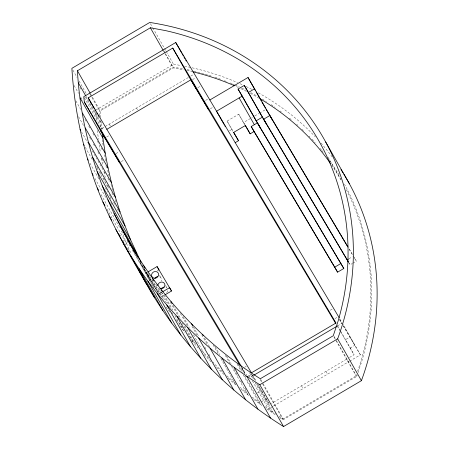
<?xml version="1.0" encoding="UTF-8"?>
<svg xmlns="http://www.w3.org/2000/svg" width="449" height="449" viewBox="0 0 449 449"><rect width="100%" height="100%" fill="white"/><g stroke="black" fill="none" stroke-linecap="round" stroke-linejoin="round"><path stroke-width="0.34" stroke-dasharray="2.25 1.68" d="M279.16 416.29L283.128 418.872L356.074 375.897L356.506 374.584M357.589 371.301L360.844 361.445A268.524 242.965 -29.6 0 0 345.635 188.333M279.671 417.682L283.038 419.871L356.803 376.414L357.23 375.128M358.078 372.552L361.692 361.608A269.428 243.785 -29.6 0 0 344.518 184.309M188.367 77.492L101.794 128.493L84.081 97.31M273.564 405.997L348.402 361.888L346.74 359.093L271.853 403.213M95.648 110.145L173.51 64.274A273.952 247.876 -29.6 0 1 181.138 65.548M99.723 115.825L99.308 110.499L173.073 67.041L183.776 69.034M100.75 117.627L100.234 110.909L173.179 67.928L184.096 69.965M190.78 76.072L193.794 74.293M101.328 128.992L104.252 127.275M192.492 79.647L195.394 77.941M106.666 137.012L109.584 135.295M197.824 87.673L200.725 85.961M205.597 100.402L208.499 98.69M115.943 153.603L118.867 151.88M210.351 108.765L213.253 107.058M121.281 161.623L124.199 159.9M232.868 131.243L227.065 121.101L238.745 114.22L245.423 125.473M229.591 130.777L231.813 129.469M244.548 124.362L243.493 122.583L252.405 117.335M254.785 115.932L258.944 113.485M259.539 113.131L265.482 109.635M158.604 293.36L146.447 272.835L147.626 272.139M149.528 275.484L148.35 276.18L146.447 272.835M157.206 270.96L158.98 269.916M158.974 293.932L161.926 292.192M161.466 296.929L164.418 295.189M348.89 258.804L352.285 256.806M348.615 262.424L350.04 264.826L352.302 263.49M352.869 263.159L356.27 261.155L353.419 256.138M330.206 310.259L333.124 308.542M244.851 373.523L242.134 368.741L244.469 367.366M245.053 367.024L246.226 366.333M334.96 318.627L337.289 317.252M248.639 376.077L251.558 374.354M253.354 375.482L250.351 377.255L245.951 374.152M337.536 325.884L342.346 323.05M349.552 357.432L354.059 354.777L345.337 339.736L350.007 336.986L343.322 325.727M257.333 393.01L261.425 390.596L257.855 384.597M350.097 348.098L354.761 345.348L350.007 336.986M261.503 401.715L266.173 398.965L261.425 390.596M266.173 398.965L269.512 404.588L271.269 403.556M272.992 406.334L268.407 409.039L252.394 380.853M349.603 361.187L360.401 354.839L342.688 323.65M187.121 69.657L188.457 69.904A269.428 243.785 -29.6 0 1 191.139 70.515M186.823 70.471L188.187 70.723A268.524 242.965 -29.6 0 1 192.194 71.644M265.106 406.71L275.765 414.079M266.695 408.921L276.309 415.488M252.192 397.118L261.464 404.139M253.803 399.47L262.716 406.109M240.793 389.109L249.941 396.523M239.811 387.139L248.336 394.177M228.249 378.254L237.055 386.028M226.829 375.785L235.063 383.126M222.306 371.553L214.369 363.92L213.331 362.096M216.687 367.394L224.141 374.561M201.601 350.484L210.081 359.469M204.155 354.615L211.793 362.545M189.04 335.975L196.578 344.854M191.824 340.763L198.166 347.986M179.78 325.806L184.831 332.294M176.356 319.834L182.58 327.989M166.096 306.953L170.036 312.555M349.137 248.926L352.347 254.336M349.131 249.139L352.342 254.544M354.126 257.552L356.27 261.155M227.065 121.101L233.042 131.17M339.842 318.841L341.986 322.449M339.455 319.211L341.919 323.359M339.635 319.868L341.745 323.426M343.154 325.794L360.401 354.839M337.25 326.109L340.415 331.441M340.769 332.036L345.337 339.736M325.946 371.34L327.607 374.14M136.502 108.046L137.501 109.736M301.436 385.781L303.109 388.593M109.225 124.059L110.561 126.309M251.799 374.393L255.363 380.393M241.663 366.923L245.592 373.546M242.134 368.741L244.986 373.546M240.804 366.867L244.739 373.489M140.486 262.536L158.289 293.281M132.202 249.784L154.024 287.871M328.174 157.369L341.302 180.487M348.458 262.036L350.04 264.826M238.745 114.22L243.493 122.583M337.367 325.39L340.089 330.189M340.432 330.79L354.059 354.777M333.994 336.262L336.071 339.915M336.413 340.522L356.803 376.414M333.955 336.963L335.684 340.005M336.032 340.611L356.074 375.897M150.443 23.662L152.508 27.299M152.851 27.905L165.934 50.939M166.282 51.545L173.51 64.274M163.745 50.619L165.125 53.049M165.473 53.661L173.073 67.041M163.503 50.9L164.884 53.33M165.232 53.936L173.179 67.928M260.667 379.332L262.738 382.98M263.086 383.592L283.128 418.872M260.229 379.725L262.306 383.373M262.648 383.985L283.038 419.871M252.821 375.201L256.227 381.201M257.934 384.198L269.512 404.588M251.165 373.91L254.617 379.994M256.693 383.642L272.936 412.233M249.571 372.782L253.376 379.472M255.099 382.514L272.38 412.934M90.558 93.875L100.234 110.909M89.98 94.077L99.308 110.499M72.923 70.145L77.054 77.413M79.119 81.05L86.348 93.779M85.961 96.238L101.165 123.004L101.951 129.828M238.677 365.099L242.825 372.401M244.901 376.049L260.448 403.421M79.894 87.258L81.28 89.688M85.422 96.99L100.284 123.149L100.761 127.286M237.066 363.954L241.214 371.256M243.285 374.904L259.876 404.106M74.107 85.551L78.586 93.431M80.652 97.068L82.717 100.705M226.565 355.849L231.061 363.757M233.822 368.623L237.97 375.925M240.737 380.791L242.46 383.833M244.879 388.093L246.956 391.741M225.275 355.299L229.77 363.207M231.493 366.249L247.736 394.839M75.87 100.862L80.691 109.348M215.183 346.785L219.679 354.693M84.984 119.305L86.365 121.741M88.784 126.001L90.513 129.043M92.932 133.297L94.312 135.733M97.427 141.205L98.808 143.641M101.227 147.901L102.608 150.331M213.18 344.995L218.018 353.515M220.785 358.381L235.989 385.147M204.548 337.912L209.734 347.038M78.541 116.667L84.053 126.365M89.581 137.271L90.962 139.706M93.381 143.966L95.457 147.614M97.876 151.874L99.257 154.304M101.676 158.564L103.753 162.212M105.824 165.866L107.204 168.296M201.831 334.887L207.359 344.619M193.289 326.81L198.475 335.936M204.693 346.886L206.422 349.928M208.841 354.188L210.222 356.618M81.443 131.737L87.639 142.647M92.32 150.83L97.158 159.344M97.966 160.832L103.82 171.131M104.067 171.512L105.453 173.948M107.872 178.208L109.943 181.856M191.931 326.204L197.117 335.324M165.529 285.418L166.798 287.646M183.147 316.539L189.371 327.489M193.513 334.791L203.885 353.043M159.535 275.332L161.118 278.122M96.647 166.046L97.686 167.87M100.105 172.13L101.485 174.56M103.556 178.214L105.975 182.468M108.052 186.122L110.123 189.77M111.852 192.812L113.928 196.46M180.391 313.475L187.648 326.249M85.248 147.255L92.477 159.984M96.956 167.864L107.283 186.049L108.013 188.732M173.101 305.286L181.048 319.278M184.853 325.968L193.839 341.784M105.324 187.766L107.743 192.026M109.129 194.456L111.2 198.11M113.619 202.364L115.696 206.018M117.419 209.06L119.608 213.393M170.323 302.199L178.618 316.798M182.075 322.882L193.132 342.346M89.957 163.212L98.909 178.971M164.199 294.881L172.837 310.091M110.746 202.594L111.784 204.418M161.404 291.777L170.39 307.593M174.88 315.501L183.523 330.705M159.047 288.589L161.264 292.49M155.758 284.133L166.472 302.991M171.658 312.117L173.039 314.553M94.874 178.376L106.581 198.986M151.908 279.177L163.661 299.859M147.794 273.054L161.275 296.778M141.721 264.113L157.756 292.406M133.319 251.154L137.13 257.861M137.467 258.45L154.063 287.669M101.031 194.552L119.967 227.884M127.022 240.658L130.822 247.348M107.042 209.285L126.669 243.835L131.181 253.938M119.44 234.086L120.472 235.905M122.886 240.148L125.641 244.997M127.359 248.028L129.424 251.665M144.426 268.962L150.617 280.361M149.831 280.81L139.01 260.212M121.516 230.988L126.669 243.835M115.236 199.648L116.263 202.92M110.998 184.399L112.626 190.376M110.207 196.774L111.122 200.125M107.676 170.311L108.922 175.682M103.977 171.81L105.24 177.237M106.969 184.691L107.283 186.049M104.6 154.731L106.031 162.19M101.322 158.121L102.507 164.283M102.237 139.684L102.658 142.423M102.765 143.108L103.287 146.531M99.229 145.016L100.29 151.925M97.394 130.429L98.432 139.476M101.059 121.657L101.165 123.004M100.026 119.821L100.284 123.149M95.8 112.155L96.423 120.197M184.584 66.199A273.952 247.876 -29.6 0 1 190.752 67.485M192.116 67.788A273.952 247.876 -29.6 0 1 237.482 82.594M239.991 83.699A273.952 247.876 -29.6 0 1 243.105 85.119M246.198 86.584A273.952 247.876 -29.6 0 1 252.922 89.946M258.321 92.842A273.952 247.876 -29.6 0 1 315.35 136.894M320.956 143.051A273.952 247.876 -29.6 0 1 332.282 157.049M236.455 86.618A268.524 242.965 -29.6 0 1 238.363 87.488M240.9 88.666A268.524 242.965 -29.6 0 1 247.169 91.736M250.261 93.336A268.524 242.965 -29.6 0 1 258.77 98.045M331.659 165.131A268.524 242.965 -29.6 0 1 340.729 179.432M193.811 71.15A269.428 243.785 -29.6 0 1 212.225 76.369M214.813 77.222A269.428 243.785 -29.6 0 1 220.588 79.248M224.399 80.674A269.428 243.785 -29.6 0 1 226.29 81.404M230.062 82.925A269.428 243.785 -29.6 0 1 231.931 83.705M232.554 83.963A269.428 243.785 -29.6 0 1 234.417 84.766M235.035 85.035A269.428 243.785 -29.6 0 1 239.44 87.016M241.977 88.206A269.428 243.785 -29.6 0 1 245.76 90.047M250.738 92.595A269.428 243.785 -29.6 0 1 257.462 96.277M262.272 99.089A269.428 243.785 -29.6 0 1 266.414 101.631M271.073 104.639A269.428 243.785 -29.6 0 1 275.085 107.356M280.148 110.965A269.428 243.785 -29.6 0 1 281.259 111.784M289.414 118.126A269.428 243.785 -29.6 0 1 292.063 120.321M296.744 124.356A269.428 243.785 -29.6 0 1 297.766 125.271M302.3 129.458A269.428 243.785 -29.6 0 1 303.294 130.401M309.108 136.193A269.428 243.785 -29.6 0 1 310.057 137.181M311.932 139.168A269.428 243.785 -29.6 0 1 315.153 142.698M320.058 148.372A269.428 243.785 -29.6 0 1 321.361 149.949M321.793 150.477A269.428 243.785 -29.6 0 1 323.505 152.598M329.269 160.186A269.428 243.785 -29.6 0 1 339.433 175.475M167.702 290.699A3.614 3.272 -29.6 0 1 165.928 293.208M162.864 293.618A3.614 3.272 -29.6 0 1 160.821 291.62M166.046 287.405A3.614 3.272 -29.6 0 1 166.854 287.977M159.681 276.808A3.614 3.272 -29.6 0 1 161.163 281.018"/><path stroke-width="0.67" d="M106.828 129.318L190.791 79.86L172.736 48.071L88.189 97.882L94.324 108.68M77.424 70.757L150.37 27.782L165.384 30.577A268.524 242.965 -29.6 0 1 338.035 321.299L333.265 335.745L260.319 378.726C154.658 313.11 84.311 194.995 77.424 70.757L90.21 93.263M339.13 317.634L175.739 42.509L83.739 96.709L84.35 102.041L102.411 133.824L239.732 365.059M209.863 99.975L248.016 77.497L272.756 120.534M343.811 268.496L257.445 122.852L251.216 126.523L254.067 131.54L337.581 272.167L343.811 268.496L256.121 120.843L238.065 89.054L244.295 85.383L266.526 124.199M238.065 89.054L242.241 96.086L216.547 111.223L224.04 124.418M248.471 92.415L254.701 88.745M256.121 120.843L262.351 117.172L244.295 85.383M235.158 142.681L238.498 140.717L233.744 132.354L245.423 125.473L250.177 133.836L254.067 131.54M148.221 271.791L157.077 266.571L171.507 291.014L165.008 294.841M162.516 291.844L169.604 287.669L171.507 291.014M337.581 272.167L334.73 267.144L340.959 263.479M348.138 261.481L347.189 259.808L348.323 259.14M253.954 375.128L336.335 326.597M123.093 242.892C155.854 300.639 203.52 349.597 259.791 384.726L337.659 338.855A273.952 247.876 -29.6 0 0 149.753 22.45L71.891 68.327C74.029 104.078 80.781 139.549 92.118 173.527C104.87 213.062 126.158 248.965 146.851 284.717C179.611 342.464 227.278 391.421 283.549 426.55L361.417 380.673A273.952 247.876 -29.6 0 0 343.9 174.229M190.791 79.86L335.841 323.735M348.065 247.124L269.905 115.511L263.675 119.181L347.189 259.808M266.072 109.281L347.706 246.731M262.351 117.172L348.256 261.823M251.216 126.523L334.73 267.144M245.249 125.546L250.177 133.836M233.575 132.427L238.498 140.717M172.736 48.071L336.004 322.994L251.457 372.805L88.189 97.882M84.35 102.041L241.304 366.322M325.671 141.985L349.429 183.809M248.016 77.497L254.151 88.29M254.83 89.491L255.515 90.692M256.194 91.888L261.307 100.885M261.986 102.086L265.393 108.08M242.241 96.086L260.297 127.87M239.126 97.921L254.33 124.687M224.725 125.619L225.404 126.82M175.739 42.509L181.867 53.302M182.552 54.503L183.231 55.704M183.91 56.9L184.937 58.701M185.617 59.902L186.296 61.098M208.611 109.792L191.33 80.332L196.084 88.7M337.659 338.855L361.417 380.673M150.37 27.782L163.155 50.288M259.791 384.726L283.549 426.55M246.81 376.268L270.567 418.092M95.003 109.876L95.682 111.077M96.709 112.879L97.388 114.074M98.067 115.275L98.752 116.476M78.356 82.852L85.613 95.626M119.529 162.656L100.161 129.682L104.914 138.045M234.182 367.361L257.939 409.179M80.096 97.994L102.905 138.14L105.206 153.171L108.074 168.066L111.498 182.81L115.472 197.392L119.995 211.782L125.058 225.976L130.659 239.946L141.025 262.255M221.929 358.005L245.687 399.829M82.403 113.019L105.206 153.171M85.265 127.914L108.074 168.066M202.477 334.264L203.167 335.482M210.07 348.222L233.828 390.041M88.689 142.664L111.498 182.81M191.56 323.774L192.599 325.598M80.062 129.312L80.753 130.524M198.61 338.013L222.373 379.837M157.077 266.571L158.98 269.916M92.662 157.24L115.472 197.392M83.525 144.224L84.216 145.437M187.575 327.405L211.333 369.23M97.186 171.636L119.995 211.782M171.03 301.633L172.062 303.462M87.544 158.974L88.234 160.181M176.968 316.399L200.725 358.223M102.249 185.824L125.058 225.976M161.432 290.015L162.128 291.233M107.855 199.794L130.659 239.946M152.306 278.049L154.035 281.091M92.118 173.527L93.151 175.346M166.809 305.017L190.567 346.836M113.984 213.528L136.793 253.679M143.652 265.752L145.033 268.182M120.641 227.003L138.264 258.029M127.808 240.215L134.661 252.282M97.242 187.884L98.623 190.309M157.105 293.264L180.863 335.089M102.911 202.011L104.976 205.648M147.867 281.164L171.625 322.983M109.113 215.902L111.52 220.145M139.117 268.721L162.875 310.545M115.842 229.534L124.104 244.082M124.794 245.294L126.859 248.931M127.55 250.144L128.24 251.356M129.273 253.174L129.957 254.387M130.648 255.599L154.613 297.782M139.6 271.353L146.851 284.717M102.411 133.824L102.905 138.14M101.238 131.422L101.395 132.803M340.959 169.548A273.952 247.876 -29.6 0 1 343.176 173.056M192.857 71.801A268.524 242.965 -29.6 0 1 234.608 85.804M260.566 99.1A268.524 242.965 -29.6 0 1 330.498 163.464M157.835 285.626A3.614 3.272 -29.6 0 1 161.876 282.051A3.614 3.272 -29.6 0 1 164.777 286.013A3.614 3.272 -29.6 0 1 160.012 288.6M161.337 288.718A3.614 3.272 -29.6 0 1 164.025 287.096M155.006 278.268A3.614 3.272 -29.6 0 1 157.644 276.567M154.888 278.212A3.614 3.272 -29.6 0 0 158.267 273.104A3.614 3.272 -29.6 0 0 152.155 273.25A3.614 3.272 -29.6 0 0 154.888 278.212"/></g></svg>
